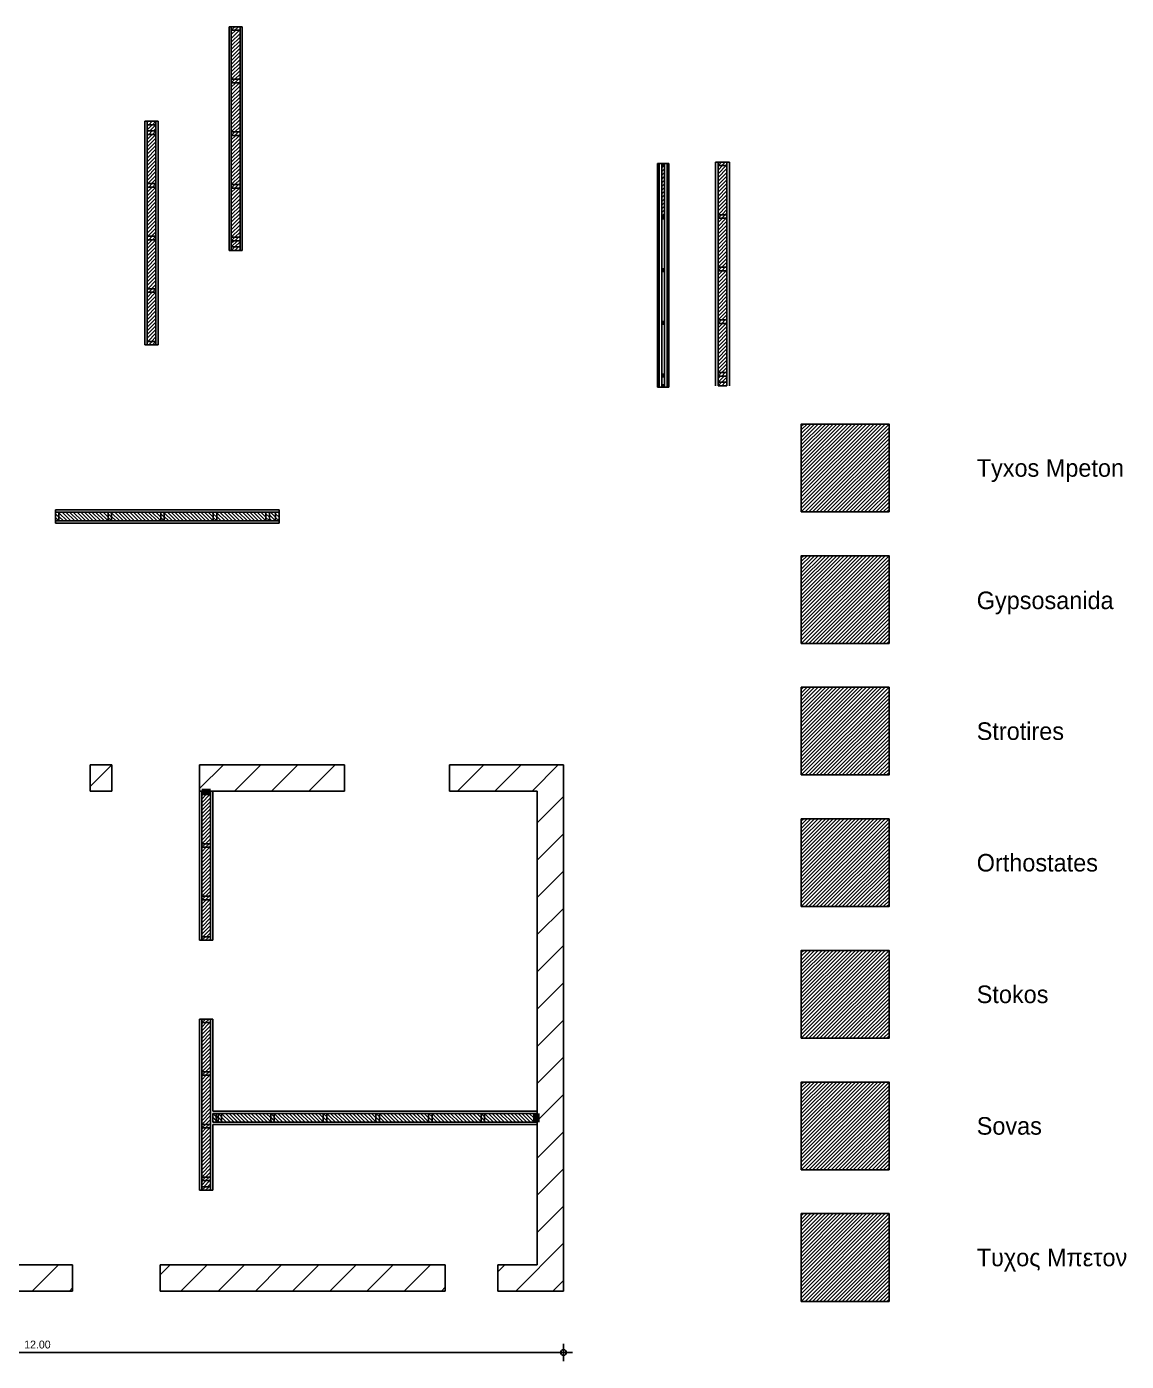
# Model space of a CAD drawing. Header units: metres. Extents: x -12 to 153, y -1 to 62.
# Drawn here: x 99.9 to 112.44, y 33.55 to 48.77 of the extents above; entities that cross this region are included whole.
import ezdxf
from ezdxf.enums import TextEntityAlignment as Align

# ---------------------------------------------------------------- set-up
doc = ezdxf.new("R2010")
doc.units = ezdxf.units.M
doc.header["$LTSCALE"] = 0.018
doc.layers.add('DIMBLK', color=3, linetype='Continuous')
doc.styles.get("Standard").update_dxf_attribs({"font": 'ugtxt.shx'})
doc.dimstyles.new('CADWDOT', dxfattribs={"dimscale": 0.05, "dimtxt": 1.8, "dimasz": 0.08, "dimexe": 2, "dimexo": 0, "dimgap": 0.09, "dimtad": 0, "dimrnd": 0.001, "dimzin": 0, "dimdsep": 46, "dimtxsty": 'Standard', "dimblk": 'ARTDIM', "dimblk1": 'ARTDIM', "dimblk2": 'ARTDIM', "dimsah": 1, "dimcen": 0.09, "dimdle": 0.05, "dimse1": 1, "dimse2": 1, "dimadec": 0, "dimazin": 0, "dimtfac": 1, "dimtdec": 4, "dimtmove": 0, "dimatfit": 3, "dimldrblk": 'ARTDIM', "dimfxl": 0, "dimtvp": 0.9999, "dimtolj": 1, "dimtzin": 0, "dimarcsym": 0})

# ---------------------------------------------------------------- blocks, each defined once
blk = doc.blocks.new('ARTDIM')
at = {"layer": 'DIMBLK'}
for p, q in [((-24.9975, 0), (24.9975, 0)), ((0, -24.9975), (0, 24.9975))]:
    blk.add_line(p, q, dxfattribs=at)
blk.add_circle((0, 0), 8.25, dxfattribs=at)
blk = doc.blocks.new('*D61')
at = {"color": 0, "lineweight": -2, "transparency": 16777216}
blk.add_line((94.028, 33.653), (106.02, 33.653), dxfattribs=at)
at = {"layer": 'Defpoints', "color": 0, "transparency": 16777216}
for p in [(94.024, 34.353), (106.024, 34.353), (106.024, 33.653)]:
    blk.add_point(p, dxfattribs=at)
at = {"color": 0, "lineweight": -2, "transparency": 16777216, "xscale": 0.004, "yscale": 0.004, "zscale": 0.004, "rotation": 180}
blk.add_blockref('ARTDIM', (94.024, 33.653), dxfattribs=at)
at = {"color": 0, "lineweight": -2, "transparency": 16777216, "xscale": 0.004, "yscale": 0.004, "zscale": 0.004}
blk.add_blockref('ARTDIM', (106.024, 33.653), dxfattribs=at)
at = {"color": 0, "transparency": 16777216, "insert": (100.024, 33.743), "char_height": 0.09, "attachment_point": 5}
blk.add_mtext('\\A1;12.00', dxfattribs=at)

msp = doc.modelspace()

# ---------------------------------------------------------------- linework, layer by layer
at = {"color": 1}
for p, q in [((102.21, 48.766), (102.21, 46.216)), ((102.21, 48.766), (102.235, 48.766)), ((102.335, 48.766), (102.36, 48.766)), ((102.36, 48.766), (102.36, 46.216)), ((101.25, 45.138), (101.25, 47.688)), ((101.25, 47.688), (101.275, 47.688)), ((101.4, 47.688), (101.375, 47.688)), ((101.4, 45.138), (101.4, 47.688)), ((107.115, 47.205), (107.115, 44.655)), ((107.115, 47.205), (107.145, 47.205)), ((107.205, 47.205), (107.175, 47.205)), ((107.205, 47.205), (107.205, 44.655)), ((107.756, 47.223), (107.756, 44.673)), ((107.756, 47.223), (107.786, 47.223)), ((107.916, 47.223), (107.886, 47.223)), ((107.916, 47.223), (107.916, 44.673)), ((102.21, 46.216), (102.235, 46.216)), ((102.36, 46.216), (102.335, 46.216)), ((101.275, 45.138), (101.25, 45.138)), ((101.4, 45.138), (101.375, 45.138)), ((107.115, 44.655), (107.145, 44.655)), ((107.205, 44.655), (107.175, 44.655)), ((100.23, 43.257), (102.78, 43.257)), ((100.23, 43.232), (100.23, 43.257)), ((102.78, 43.257), (102.78, 43.232)), ((100.23, 43.107), (100.23, 43.132)), ((100.23, 43.107), (102.78, 43.107)), ((102.78, 43.107), (102.78, 43.132)), ((108.735, 41.736), (109.735, 42.736)), ((108.735, 41.778), (109.692, 42.736)), ((108.735, 41.821), (109.65, 42.736)), ((108.735, 41.863), (109.607, 42.736)), ((108.735, 41.906), (109.565, 42.736)), ((108.735, 41.948), (109.522, 42.736)), ((108.735, 41.99), (109.48, 42.736)), ((108.735, 42.5), (108.971, 42.736)), ((108.735, 42.457), (109.013, 42.736)), ((108.735, 42.415), (109.056, 42.736)), ((108.735, 42.372), (109.098, 42.736)), ((108.735, 42.457), (109.013, 42.736)), ((108.735, 42.542), (108.928, 42.736)), ((108.735, 42.584), (108.886, 42.736)), ((108.735, 42.627), (108.844, 42.736)), ((108.735, 42.669), (108.801, 42.736)), ((108.735, 42.712), (108.759, 42.736)), ((108.735, 42.118), (109.353, 42.736)), ((108.735, 42.075), (109.395, 42.736)), ((108.735, 42.033), (109.438, 42.736)), ((108.735, 42.075), (109.395, 42.736)), ((108.735, 42.16), (109.31, 42.736)), ((108.735, 42.203), (109.268, 42.736)), ((108.735, 42.245), (109.225, 42.736)), ((108.735, 42.287), (109.183, 42.736)), ((108.735, 42.33), (109.141, 42.736)), ((108.777, 41.736), (109.735, 42.693)), ((108.777, 41.736), (109.735, 42.693)), ((108.819, 41.736), (109.735, 42.651)), ((108.862, 41.736), (109.735, 42.609)), ((108.904, 41.736), (109.735, 42.566)), ((108.947, 41.736), (109.735, 42.524)), ((108.989, 41.736), (109.735, 42.481)), ((109.031, 41.736), (109.735, 42.439)), ((109.074, 41.736), (109.735, 42.396)), ((109.116, 41.736), (109.735, 42.354)), ((109.159, 41.736), (109.735, 42.312)), ((109.159, 41.736), (109.735, 42.312)), ((109.201, 41.736), (109.735, 42.269)), ((109.244, 41.736), (109.735, 42.227)), ((109.286, 41.736), (109.735, 42.184)), ((109.328, 41.736), (109.735, 42.142)), ((109.371, 41.736), (109.735, 42.099)), ((109.413, 41.736), (109.735, 42.057)), ((109.456, 41.736), (109.735, 42.015)), ((109.498, 41.736), (109.735, 41.972)), ((109.541, 41.736), (109.735, 41.93)), ((109.541, 41.736), (109.735, 41.93)), ((109.583, 41.736), (109.735, 41.887)), ((109.625, 41.736), (109.735, 41.845)), ((109.668, 41.736), (109.735, 41.802)), ((109.71, 41.736), (109.735, 41.76)), ((101.874, 40.053), (101.874, 38.353)), ((101.874, 40.053), (101.899, 40.053)), ((101.999, 40.053), (102.024, 40.053)), ((102.024, 40.053), (102.024, 38.353)), ((101.874, 38.353), (101.899, 38.353)), ((101.999, 38.353), (102.024, 38.353)), ((101.874, 37.453), (101.874, 35.503)), ((101.874, 37.453), (101.899, 37.453)), ((101.999, 37.453), (102.024, 37.453)), ((102.024, 37.453), (102.024, 36.403)), ((103.284, 36.403), (102.024, 36.403)), ((105.724, 36.403), (103.284, 36.403)), ((105.724, 36.403), (105.724, 36.378)), ((103.284, 36.253), (102.024, 36.253)), ((102.024, 36.253), (102.024, 35.503)), ((105.724, 36.253), (103.284, 36.253)), ((105.724, 36.278), (105.724, 36.253)), ((101.874, 35.503), (101.899, 35.503)), ((101.999, 35.503), (102.024, 35.503))]:
    msp.add_line(p, q, dxfattribs=at)
at = {"color": 2}
for p, q in [((102.235, 48.766), (102.235, 46.216)), ((102.235, 48.633), (102.328, 48.726)), ((102.235, 48.675), (102.286, 48.726)), ((102.235, 48.717), (102.243, 48.726)), ((102.235, 48.59), (102.335, 48.69)), ((102.335, 48.766), (102.335, 46.216)), ((102.235, 48.548), (102.335, 48.648)), ((102.235, 48.505), (102.335, 48.605)), ((102.235, 48.463), (102.335, 48.563)), ((102.235, 48.42), (102.335, 48.52)), ((102.235, 48.378), (102.335, 48.478)), ((102.235, 48.336), (102.335, 48.436)), ((102.235, 48.293), (102.335, 48.393)), ((102.235, 48.251), (102.335, 48.351)), ((102.235, 48.208), (102.335, 48.308)), ((102.235, 48.166), (102.335, 48.266)), ((102.235, 48.033), (102.328, 48.126)), ((102.235, 48.075), (102.286, 48.126)), ((102.235, 48.117), (102.243, 48.126)), ((102.235, 47.99), (102.335, 48.09)), ((102.277, 48.166), (102.335, 48.223)), ((102.32, 48.166), (102.335, 48.181)), ((102.235, 47.948), (102.335, 48.048)), ((102.235, 47.905), (102.335, 48.005)), ((102.235, 47.863), (102.335, 47.963)), ((102.235, 47.82), (102.335, 47.92)), ((102.235, 47.778), (102.335, 47.878)), ((102.235, 47.736), (102.335, 47.836)), ((102.235, 47.693), (102.335, 47.793)), ((101.275, 45.138), (101.275, 47.688)), ((101.29, 47.648), (101.275, 47.633)), ((101.333, 47.648), (101.275, 47.59)), ((101.375, 47.648), (101.305, 47.578)), ((101.375, 45.138), (101.375, 47.688)), ((102.235, 47.651), (102.335, 47.751)), ((102.235, 47.608), (102.335, 47.708)), ((102.235, 47.566), (102.335, 47.666)), ((102.277, 47.566), (102.335, 47.623)), ((101.375, 47.538), (101.275, 47.438)), ((101.29, 47.538), (101.275, 47.523)), ((101.333, 47.538), (101.275, 47.48)), ((101.375, 47.495), (101.275, 47.395)), ((101.375, 47.605), (101.347, 47.578)), ((102.235, 47.433), (102.328, 47.526)), ((102.235, 47.475), (102.286, 47.526)), ((102.235, 47.517), (102.243, 47.526)), ((102.235, 47.39), (102.335, 47.49)), ((102.32, 47.566), (102.335, 47.581)), ((101.375, 47.453), (101.275, 47.353)), ((101.375, 47.411), (101.275, 47.311)), ((101.375, 47.368), (101.275, 47.268)), ((101.375, 47.326), (101.275, 47.226)), ((102.235, 47.348), (102.335, 47.448)), ((102.235, 47.305), (102.335, 47.405)), ((102.235, 47.263), (102.335, 47.363)), ((102.235, 47.22), (102.335, 47.32)), ((101.375, 47.283), (101.275, 47.183)), ((101.375, 47.241), (101.275, 47.141)), ((101.375, 47.198), (101.275, 47.098)), ((102.235, 47.178), (102.335, 47.278)), ((102.235, 47.136), (102.335, 47.236)), ((102.235, 47.093), (102.335, 47.193)), ((107.145, 47.205), (107.145, 44.655)), ((107.145, 47.157), (107.163, 47.175)), ((107.175, 47.205), (107.175, 44.655)), ((107.786, 47.223), (107.786, 44.673)), ((107.786, 47.09), (107.879, 47.183)), ((107.786, 47.132), (107.836, 47.183)), ((107.786, 47.175), (107.794, 47.183)), ((107.886, 47.223), (107.886, 44.673)), ((101.375, 47.156), (101.275, 47.056)), ((101.375, 47.114), (101.275, 47.014)), ((101.375, 47.071), (101.282, 46.978)), ((101.375, 47.029), (101.324, 46.978)), ((102.235, 47.051), (102.335, 47.151)), ((102.235, 47.008), (102.335, 47.108)), ((102.235, 46.966), (102.335, 47.066)), ((102.277, 46.966), (102.335, 47.023)), ((107.145, 47.115), (107.175, 47.145)), ((107.145, 47.072), (107.175, 47.102)), ((107.145, 47.03), (107.175, 47.06)), ((107.145, 46.987), (107.175, 47.017)), ((107.786, 47.048), (107.886, 47.148)), ((107.786, 47.005), (107.886, 47.105)), ((107.786, 46.963), (107.886, 47.063)), ((107.786, 46.92), (107.886, 47.02)), ((101.375, 46.938), (101.275, 46.838)), ((101.29, 46.938), (101.275, 46.923)), ((101.333, 46.938), (101.275, 46.88)), ((101.375, 46.895), (101.275, 46.795)), ((101.375, 46.986), (101.367, 46.978)), ((102.235, 46.833), (102.328, 46.926)), ((102.235, 46.875), (102.286, 46.926)), ((102.235, 46.917), (102.243, 46.926)), ((102.235, 46.79), (102.335, 46.89)), ((102.32, 46.966), (102.335, 46.981)), ((107.145, 46.945), (107.175, 46.975)), ((107.145, 46.902), (107.175, 46.932)), ((107.145, 46.86), (107.175, 46.89)), ((107.786, 46.878), (107.886, 46.978)), ((107.786, 46.835), (107.886, 46.935)), ((107.786, 46.793), (107.886, 46.893)), ((101.375, 46.853), (101.275, 46.753)), ((101.375, 46.811), (101.275, 46.711)), ((101.375, 46.768), (101.275, 46.668)), ((101.375, 46.726), (101.275, 46.626)), ((102.235, 46.748), (102.335, 46.848)), ((102.235, 46.705), (102.335, 46.805)), ((102.235, 46.663), (102.335, 46.763)), ((102.235, 46.62), (102.335, 46.72)), ((107.145, 46.818), (107.175, 46.848)), ((107.145, 46.775), (107.175, 46.805)), ((107.145, 46.733), (107.175, 46.763)), ((107.145, 46.69), (107.175, 46.72)), ((107.786, 46.751), (107.886, 46.851)), ((107.786, 46.708), (107.886, 46.808)), ((107.786, 46.666), (107.886, 46.766)), ((107.786, 46.623), (107.886, 46.723)), ((101.375, 46.683), (101.275, 46.583)), ((101.375, 46.641), (101.275, 46.541)), ((101.375, 46.598), (101.275, 46.498)), ((101.375, 46.556), (101.275, 46.456)), ((102.235, 46.578), (102.335, 46.678)), ((102.235, 46.536), (102.335, 46.636)), ((102.235, 46.493), (102.335, 46.593)), ((107.145, 46.648), (107.175, 46.678)), ((107.145, 46.605), (107.175, 46.635)), ((107.786, 46.49), (107.879, 46.583)), ((107.786, 46.532), (107.836, 46.583)), ((107.786, 46.575), (107.794, 46.583)), ((107.828, 46.623), (107.886, 46.681)), ((107.87, 46.623), (107.886, 46.639)), ((101.375, 46.514), (101.275, 46.414)), ((101.375, 46.471), (101.282, 46.378)), ((101.375, 46.429), (101.324, 46.378)), ((102.235, 46.451), (102.335, 46.551)), ((102.235, 46.408), (102.335, 46.508)), ((102.235, 46.366), (102.335, 46.466)), ((102.277, 46.366), (102.335, 46.423)), ((107.786, 46.448), (107.886, 46.548)), ((107.786, 46.405), (107.886, 46.505)), ((107.786, 46.363), (107.886, 46.463)), ((107.786, 46.32), (107.886, 46.42)), ((101.375, 46.338), (101.275, 46.238)), ((101.29, 46.338), (101.275, 46.323)), ((101.333, 46.338), (101.275, 46.28)), ((101.375, 46.295), (101.275, 46.195)), ((101.375, 46.253), (101.275, 46.153)), ((101.375, 46.386), (101.367, 46.378)), ((102.235, 46.256), (102.305, 46.326)), ((102.235, 46.298), (102.263, 46.326)), ((102.277, 46.256), (102.335, 46.313)), ((102.32, 46.366), (102.335, 46.381)), ((102.32, 46.256), (102.335, 46.271)), ((107.786, 46.278), (107.886, 46.378)), ((107.786, 46.235), (107.886, 46.335)), ((107.786, 46.193), (107.886, 46.293)), ((107.786, 46.151), (107.886, 46.251)), ((101.375, 46.211), (101.275, 46.111)), ((101.375, 46.168), (101.275, 46.068)), ((101.375, 46.126), (101.275, 46.026)), ((107.786, 46.108), (107.886, 46.208)), ((107.786, 46.066), (107.886, 46.166)), ((107.786, 46.023), (107.886, 46.123)), ((101.375, 46.083), (101.275, 45.983)), ((101.375, 46.041), (101.275, 45.941)), ((101.375, 45.998), (101.275, 45.898)), ((101.375, 45.956), (101.275, 45.856)), ((107.786, 45.89), (107.879, 45.983)), ((107.786, 45.932), (107.836, 45.983)), ((107.786, 45.975), (107.794, 45.983)), ((107.786, 45.848), (107.886, 45.948)), ((107.828, 46.023), (107.886, 46.081)), ((107.87, 46.023), (107.886, 46.039)), ((101.375, 45.914), (101.275, 45.814)), ((101.375, 45.871), (101.282, 45.778)), ((101.375, 45.829), (101.324, 45.778)), ((107.786, 45.805), (107.886, 45.905)), ((107.786, 45.763), (107.886, 45.863)), ((107.786, 45.72), (107.886, 45.82)), ((101.375, 45.738), (101.275, 45.638)), ((101.29, 45.738), (101.275, 45.723)), ((101.333, 45.738), (101.275, 45.68)), ((101.375, 45.695), (101.275, 45.595)), ((101.375, 45.653), (101.275, 45.553)), ((101.375, 45.786), (101.367, 45.778)), ((107.786, 45.678), (107.886, 45.778)), ((107.786, 45.635), (107.886, 45.735)), ((107.786, 45.593), (107.886, 45.693)), ((107.786, 45.551), (107.886, 45.651)), ((101.375, 45.611), (101.275, 45.511)), ((101.375, 45.568), (101.275, 45.468)), ((101.375, 45.526), (101.275, 45.426)), ((107.786, 45.508), (107.886, 45.608)), ((107.786, 45.466), (107.886, 45.566)), ((107.786, 45.423), (107.886, 45.523)), ((101.375, 45.483), (101.275, 45.383)), ((101.375, 45.441), (101.275, 45.341)), ((101.375, 45.398), (101.275, 45.298)), ((101.375, 45.356), (101.275, 45.256)), ((107.786, 45.29), (107.879, 45.383)), ((107.786, 45.332), (107.836, 45.383)), ((107.786, 45.375), (107.794, 45.383)), ((107.786, 45.248), (107.886, 45.348)), ((107.828, 45.423), (107.886, 45.481)), ((107.87, 45.423), (107.886, 45.439)), ((101.375, 45.314), (101.275, 45.214)), ((101.375, 45.271), (101.282, 45.178)), ((101.375, 45.229), (101.324, 45.178)), ((101.375, 45.186), (101.367, 45.178)), ((107.786, 45.205), (107.886, 45.305)), ((107.786, 45.163), (107.886, 45.263)), ((107.786, 45.12), (107.886, 45.22)), ((107.786, 45.078), (107.886, 45.178)), ((107.786, 45.035), (107.886, 45.135)), ((107.786, 44.993), (107.886, 45.093)), ((107.786, 44.951), (107.886, 45.051)), ((107.786, 44.908), (107.886, 45.008)), ((107.786, 44.866), (107.886, 44.966)), ((107.786, 44.823), (107.886, 44.923)), ((107.828, 44.823), (107.886, 44.881)), ((107.786, 44.713), (107.856, 44.783)), ((107.786, 44.756), (107.813, 44.783)), ((107.828, 44.713), (107.886, 44.771)), ((107.87, 44.823), (107.886, 44.839)), ((107.87, 44.713), (107.886, 44.729)), ((100.23, 43.232), (102.78, 43.232)), ((100.364, 43.132), (100.27, 43.225)), ((100.406, 43.132), (100.306, 43.232)), ((100.449, 43.132), (100.349, 43.232)), ((100.491, 43.132), (100.391, 43.232)), ((100.533, 43.132), (100.433, 43.232)), ((100.576, 43.132), (100.476, 43.232)), ((100.618, 43.132), (100.518, 43.232)), ((100.661, 43.132), (100.561, 43.232)), ((100.703, 43.132), (100.603, 43.232)), ((100.746, 43.132), (100.646, 43.232)), ((100.788, 43.132), (100.688, 43.232)), ((100.83, 43.132), (100.73, 43.232)), ((100.83, 43.174), (100.773, 43.232)), ((100.83, 43.216), (100.815, 43.232)), ((100.964, 43.132), (100.87, 43.225)), ((101.006, 43.132), (100.906, 43.232)), ((101.049, 43.132), (100.949, 43.232)), ((101.091, 43.132), (100.991, 43.232)), ((101.133, 43.132), (101.033, 43.232)), ((101.176, 43.132), (101.076, 43.232)), ((101.218, 43.132), (101.118, 43.232)), ((101.261, 43.132), (101.161, 43.232)), ((101.303, 43.132), (101.203, 43.232)), ((101.346, 43.132), (101.246, 43.232)), ((101.388, 43.132), (101.288, 43.232)), ((101.43, 43.132), (101.33, 43.232)), ((101.43, 43.174), (101.373, 43.232)), ((101.43, 43.216), (101.415, 43.232)), ((101.564, 43.132), (101.47, 43.225)), ((101.606, 43.132), (101.506, 43.232)), ((101.649, 43.132), (101.549, 43.232)), ((101.691, 43.132), (101.591, 43.232)), ((101.733, 43.132), (101.633, 43.232)), ((101.776, 43.132), (101.676, 43.232)), ((101.818, 43.132), (101.718, 43.232)), ((101.861, 43.132), (101.761, 43.232)), ((101.903, 43.132), (101.803, 43.232)), ((101.946, 43.132), (101.846, 43.232)), ((101.988, 43.132), (101.888, 43.232)), ((102.03, 43.132), (101.93, 43.232)), ((102.03, 43.174), (101.973, 43.232)), ((102.03, 43.216), (102.015, 43.232)), ((102.164, 43.132), (102.07, 43.225)), ((102.206, 43.132), (102.106, 43.232)), ((102.249, 43.132), (102.149, 43.232)), ((102.291, 43.132), (102.191, 43.232)), ((102.333, 43.132), (102.233, 43.232)), ((102.376, 43.132), (102.276, 43.232)), ((102.418, 43.132), (102.318, 43.232)), ((102.461, 43.132), (102.361, 43.232)), ((102.503, 43.132), (102.403, 43.232)), ((102.546, 43.132), (102.446, 43.232)), ((102.588, 43.132), (102.488, 43.232)), ((102.63, 43.132), (102.53, 43.232)), ((102.63, 43.174), (102.573, 43.232)), ((102.63, 43.216), (102.615, 43.232)), ((102.74, 43.174), (102.683, 43.232)), ((102.74, 43.216), (102.725, 43.232)), ((100.23, 43.132), (102.78, 43.132)), ((100.321, 43.132), (100.27, 43.183)), ((100.279, 43.132), (100.27, 43.14)), ((100.921, 43.132), (100.87, 43.183)), ((100.879, 43.132), (100.87, 43.14)), ((101.521, 43.132), (101.47, 43.183)), ((101.479, 43.132), (101.47, 43.14)), ((102.121, 43.132), (102.07, 43.183)), ((102.079, 43.132), (102.07, 43.14)), ((102.74, 43.132), (102.67, 43.202)), ((102.698, 43.132), (102.67, 43.159)), ((108.735, 40.236), (109.735, 41.236)), ((108.735, 40.278), (109.692, 41.236)), ((108.735, 40.321), (109.65, 41.236)), ((108.735, 40.363), (109.607, 41.236)), ((108.735, 40.406), (109.565, 41.236)), ((108.735, 40.448), (109.522, 41.236)), ((108.735, 40.49), (109.48, 41.236)), ((108.735, 41), (108.971, 41.236)), ((108.735, 40.957), (109.013, 41.236)), ((108.735, 40.915), (109.056, 41.236)), ((108.735, 40.872), (109.098, 41.236)), ((108.735, 40.957), (109.013, 41.236)), ((108.735, 41.042), (108.928, 41.236)), ((108.735, 41.084), (108.886, 41.236)), ((108.735, 41.127), (108.844, 41.236)), ((108.735, 41.169), (108.801, 41.236)), ((108.735, 41.212), (108.759, 41.236)), ((108.735, 40.618), (109.353, 41.236)), ((108.735, 40.575), (109.395, 41.236)), ((108.735, 40.533), (109.438, 41.236)), ((108.735, 40.575), (109.395, 41.236)), ((108.735, 40.66), (109.31, 41.236)), ((108.735, 40.703), (109.268, 41.236)), ((108.735, 40.745), (109.225, 41.236)), ((108.735, 40.787), (109.183, 41.236)), ((108.735, 40.83), (109.141, 41.236)), ((108.777, 40.236), (109.735, 41.193)), ((108.777, 40.236), (109.735, 41.193)), ((108.819, 40.236), (109.735, 41.151)), ((108.862, 40.236), (109.735, 41.109)), ((108.904, 40.236), (109.735, 41.066)), ((108.947, 40.236), (109.735, 41.024)), ((108.989, 40.236), (109.735, 40.981)), ((109.031, 40.236), (109.735, 40.939)), ((109.074, 40.236), (109.735, 40.896)), ((109.116, 40.236), (109.735, 40.854)), ((109.159, 40.236), (109.735, 40.812)), ((109.159, 40.236), (109.735, 40.812)), ((109.201, 40.236), (109.735, 40.769)), ((109.244, 40.236), (109.735, 40.727)), ((109.286, 40.236), (109.735, 40.684)), ((109.328, 40.236), (109.735, 40.642)), ((109.371, 40.236), (109.735, 40.599)), ((109.413, 40.236), (109.735, 40.557)), ((109.456, 40.236), (109.735, 40.515)), ((109.498, 40.236), (109.735, 40.472)), ((109.541, 40.236), (109.735, 40.43)), ((109.541, 40.236), (109.735, 40.43)), ((109.583, 40.236), (109.735, 40.387)), ((109.625, 40.236), (109.735, 40.345)), ((109.668, 40.236), (109.735, 40.302)), ((109.71, 40.236), (109.735, 40.26)), ((101.899, 40.053), (101.899, 38.353)), ((101.899, 39.919), (101.992, 40.013)), ((101.899, 39.962), (101.95, 40.013)), ((101.899, 40.004), (101.908, 40.013)), ((101.999, 40.053), (101.999, 38.353)), ((101.899, 39.877), (101.999, 39.977)), ((101.899, 39.834), (101.999, 39.934)), ((101.899, 39.792), (101.999, 39.892)), ((101.899, 39.75), (101.999, 39.85)), ((101.899, 39.707), (101.999, 39.807)), ((101.899, 39.665), (101.999, 39.765)), ((101.899, 39.622), (101.999, 39.722)), ((101.899, 39.58), (101.999, 39.68)), ((101.899, 39.537), (101.999, 39.637)), ((101.899, 39.495), (101.999, 39.595)), ((101.899, 39.453), (101.999, 39.553)), ((101.899, 39.319), (101.992, 39.413)), ((101.899, 39.362), (101.95, 39.413)), ((101.899, 39.404), (101.908, 39.413)), ((101.942, 39.453), (101.999, 39.51)), ((101.984, 39.453), (101.999, 39.468)), ((101.899, 39.277), (101.999, 39.377)), ((101.899, 39.234), (101.999, 39.334)), ((101.899, 39.192), (101.999, 39.292)), ((101.899, 39.15), (101.999, 39.25)), ((101.899, 39.107), (101.999, 39.207)), ((101.899, 39.065), (101.999, 39.165)), ((101.899, 39.022), (101.999, 39.122)), ((101.899, 38.98), (101.999, 39.08)), ((101.899, 38.937), (101.999, 39.037)), ((101.899, 38.895), (101.999, 38.995)), ((101.899, 38.853), (101.999, 38.953)), ((101.899, 38.719), (101.992, 38.813)), ((101.899, 38.762), (101.95, 38.813)), ((101.899, 38.804), (101.908, 38.813)), ((101.942, 38.853), (101.999, 38.91)), ((101.984, 38.853), (101.999, 38.868)), ((101.899, 38.677), (101.999, 38.777)), ((101.899, 38.634), (101.999, 38.734)), ((101.899, 38.592), (101.999, 38.692)), ((101.899, 38.55), (101.999, 38.65)), ((101.899, 38.507), (101.999, 38.607)), ((101.899, 38.465), (101.999, 38.565)), ((101.899, 38.422), (101.999, 38.522)), ((101.912, 38.393), (101.999, 38.48)), ((101.954, 38.393), (101.999, 38.437)), ((101.997, 38.393), (101.999, 38.395)), ((101.899, 37.453), (101.899, 35.503)), ((101.999, 37.453), (101.999, 35.503)), ((101.899, 37.319), (101.992, 37.413)), ((101.899, 37.362), (101.95, 37.413)), ((101.899, 37.404), (101.908, 37.413)), ((101.899, 37.277), (101.999, 37.377)), ((101.899, 37.234), (101.999, 37.334)), ((101.899, 37.192), (101.999, 37.292)), ((101.899, 37.15), (101.999, 37.25)), ((101.899, 37.107), (101.999, 37.207)), ((101.899, 37.065), (101.999, 37.165)), ((101.899, 37.022), (101.999, 37.122)), ((101.899, 36.98), (101.999, 37.08)), ((101.899, 36.937), (101.999, 37.037)), ((101.899, 36.895), (101.999, 36.995)), ((101.899, 36.853), (101.999, 36.953)), ((101.942, 36.853), (101.999, 36.91)), ((101.984, 36.853), (101.999, 36.868)), ((101.899, 36.719), (101.992, 36.813)), ((101.899, 36.762), (101.95, 36.813)), ((101.899, 36.804), (101.908, 36.813)), ((101.899, 36.677), (101.999, 36.777)), ((101.899, 36.634), (101.999, 36.734)), ((101.899, 36.592), (101.999, 36.692)), ((101.899, 36.55), (101.999, 36.65)), ((101.899, 36.507), (101.999, 36.607)), ((101.899, 36.465), (101.999, 36.565)), ((101.899, 36.422), (101.999, 36.522)), ((101.899, 36.38), (101.999, 36.48)), ((101.899, 36.337), (101.999, 36.437)), ((101.899, 36.295), (101.999, 36.395)), ((103.284, 36.378), (102.024, 36.378)), ((102.076, 36.378), (102.084, 36.369)), ((102.124, 36.378), (102.224, 36.278)), ((102.167, 36.378), (102.267, 36.278)), ((102.209, 36.378), (102.309, 36.278)), ((102.251, 36.378), (102.351, 36.278)), ((102.294, 36.378), (102.394, 36.278)), ((102.336, 36.378), (102.436, 36.278)), ((102.379, 36.378), (102.479, 36.278)), ((102.421, 36.378), (102.521, 36.278)), ((102.463, 36.378), (102.563, 36.278)), ((102.506, 36.378), (102.606, 36.278)), ((102.548, 36.378), (102.648, 36.278)), ((102.591, 36.378), (102.684, 36.284)), ((102.633, 36.378), (102.684, 36.327)), ((102.676, 36.378), (102.684, 36.369)), ((102.724, 36.378), (102.824, 36.278)), ((102.767, 36.378), (102.867, 36.278)), ((102.809, 36.378), (102.909, 36.278)), ((102.851, 36.378), (102.951, 36.278)), ((102.894, 36.378), (102.994, 36.278)), ((102.936, 36.378), (103.036, 36.278)), ((102.979, 36.378), (103.079, 36.278)), ((103.021, 36.378), (103.121, 36.278)), ((103.063, 36.378), (103.163, 36.278)), ((103.106, 36.378), (103.206, 36.278)), ((103.148, 36.378), (103.248, 36.278)), ((103.191, 36.378), (103.284, 36.284)), ((103.233, 36.378), (103.284, 36.327)), ((103.276, 36.378), (103.284, 36.369)), ((105.724, 36.378), (103.284, 36.378)), ((103.324, 36.378), (103.424, 36.278)), ((103.367, 36.378), (103.467, 36.278)), ((103.409, 36.378), (103.509, 36.278)), ((103.451, 36.378), (103.551, 36.278)), ((103.494, 36.378), (103.594, 36.278)), ((103.536, 36.378), (103.636, 36.278)), ((103.579, 36.378), (103.679, 36.278)), ((103.621, 36.378), (103.721, 36.278)), ((103.663, 36.378), (103.763, 36.278)), ((103.706, 36.378), (103.806, 36.278)), ((103.748, 36.378), (103.848, 36.278)), ((103.791, 36.378), (103.884, 36.284)), ((103.833, 36.378), (103.884, 36.327)), ((103.876, 36.378), (103.884, 36.369)), ((103.924, 36.378), (104.024, 36.278)), ((103.967, 36.378), (104.067, 36.278)), ((104.009, 36.378), (104.109, 36.278)), ((104.051, 36.378), (104.151, 36.278)), ((104.094, 36.378), (104.194, 36.278)), ((104.136, 36.378), (104.236, 36.278)), ((104.179, 36.378), (104.279, 36.278)), ((104.221, 36.378), (104.321, 36.278)), ((104.263, 36.378), (104.363, 36.278)), ((104.306, 36.378), (104.406, 36.278)), ((104.348, 36.378), (104.448, 36.278)), ((104.391, 36.378), (104.484, 36.284)), ((104.433, 36.378), (104.484, 36.327)), ((104.476, 36.378), (104.484, 36.369)), ((104.524, 36.378), (104.624, 36.278)), ((104.567, 36.378), (104.667, 36.278)), ((104.609, 36.378), (104.709, 36.278)), ((104.651, 36.378), (104.751, 36.278)), ((104.694, 36.378), (104.794, 36.278)), ((104.736, 36.378), (104.836, 36.278)), ((104.779, 36.378), (104.879, 36.278)), ((104.821, 36.378), (104.921, 36.278)), ((104.863, 36.378), (104.963, 36.278)), ((104.906, 36.378), (105.006, 36.278)), ((104.948, 36.378), (105.048, 36.278)), ((104.991, 36.378), (105.084, 36.284)), ((105.033, 36.378), (105.084, 36.327)), ((105.076, 36.378), (105.084, 36.369)), ((105.124, 36.378), (105.224, 36.278)), ((105.167, 36.378), (105.267, 36.278)), ((105.209, 36.378), (105.309, 36.278)), ((105.251, 36.378), (105.351, 36.278)), ((105.294, 36.378), (105.394, 36.278)), ((105.336, 36.378), (105.436, 36.278)), ((105.379, 36.378), (105.479, 36.278)), ((105.421, 36.378), (105.521, 36.278)), ((105.463, 36.378), (105.563, 36.278)), ((105.506, 36.378), (105.606, 36.278)), ((105.548, 36.378), (105.648, 36.278)), ((105.591, 36.378), (105.684, 36.284)), ((105.633, 36.378), (105.684, 36.327)), ((105.676, 36.378), (105.684, 36.369)), ((101.899, 36.253), (101.999, 36.353)), ((101.899, 36.119), (101.992, 36.213)), ((101.899, 36.162), (101.95, 36.213)), ((101.899, 36.204), (101.908, 36.213)), ((101.942, 36.253), (101.999, 36.31)), ((101.984, 36.253), (101.999, 36.268)), ((103.284, 36.278), (102.024, 36.278)), ((102.064, 36.347), (102.084, 36.327)), ((102.064, 36.304), (102.084, 36.284)), ((102.124, 36.335), (102.182, 36.278)), ((102.124, 36.293), (102.139, 36.278)), ((102.724, 36.335), (102.782, 36.278)), ((102.724, 36.293), (102.739, 36.278)), ((105.724, 36.278), (103.284, 36.278)), ((103.324, 36.335), (103.382, 36.278)), ((103.324, 36.293), (103.339, 36.278)), ((103.924, 36.335), (103.982, 36.278)), ((103.924, 36.293), (103.939, 36.278)), ((104.524, 36.335), (104.582, 36.278)), ((104.524, 36.293), (104.539, 36.278)), ((105.124, 36.335), (105.182, 36.278)), ((105.124, 36.293), (105.139, 36.278)), ((101.899, 36.077), (101.999, 36.177)), ((101.899, 36.034), (101.999, 36.134)), ((101.899, 35.992), (101.999, 36.092)), ((101.899, 35.95), (101.999, 36.05)), ((101.899, 35.907), (101.999, 36.007)), ((101.899, 35.865), (101.999, 35.965)), ((101.899, 35.822), (101.999, 35.922)), ((101.899, 35.78), (101.999, 35.88)), ((101.899, 35.737), (101.999, 35.837)), ((101.899, 35.695), (101.999, 35.795)), ((101.899, 35.653), (101.999, 35.753)), ((101.899, 35.562), (101.95, 35.613)), ((101.899, 35.604), (101.908, 35.613)), ((101.922, 35.543), (101.992, 35.613)), ((101.942, 35.653), (101.999, 35.71)), ((101.984, 35.653), (101.999, 35.668)), ((101.965, 35.543), (101.999, 35.577))]:
    msp.add_line(p, q, dxfattribs=at)
at = {"color": 3}
for p, q in [((102.235, 48.726), (102.275, 48.766)), ((102.235, 48.766), (102.335, 48.766)), ((102.235, 48.726), (102.335, 48.726)), ((102.277, 48.726), (102.317, 48.766)), ((102.235, 48.166), (102.335, 48.166)), ((102.235, 48.126), (102.275, 48.166)), ((102.235, 48.126), (102.335, 48.126)), ((102.277, 48.126), (102.317, 48.166)), ((102.32, 48.126), (102.335, 48.141)), ((101.375, 47.688), (101.275, 47.688)), ((101.29, 47.688), (101.275, 47.673)), ((101.375, 47.648), (101.275, 47.648)), ((101.333, 47.688), (101.293, 47.648)), ((101.375, 47.688), (101.335, 47.648)), ((101.29, 47.578), (101.275, 47.563)), ((101.375, 47.578), (101.275, 47.578)), ((101.375, 47.538), (101.275, 47.538)), ((101.333, 47.578), (101.293, 47.538)), ((101.375, 47.578), (101.335, 47.538)), ((102.235, 47.566), (102.335, 47.566)), ((102.235, 47.526), (102.275, 47.566)), ((102.235, 47.526), (102.335, 47.526)), ((102.277, 47.526), (102.317, 47.566)), ((102.32, 47.526), (102.335, 47.541)), ((107.145, 47.205), (107.175, 47.205)), ((107.145, 47.175), (107.175, 47.205)), ((107.145, 47.175), (107.175, 47.175)), ((107.786, 47.183), (107.826, 47.223)), ((107.786, 47.223), (107.886, 47.223)), ((107.786, 47.183), (107.886, 47.183)), ((107.828, 47.183), (107.868, 47.223)), ((107.87, 47.183), (107.886, 47.199)), ((101.29, 46.978), (101.275, 46.963)), ((101.375, 46.978), (101.275, 46.978)), ((101.375, 46.938), (101.275, 46.938)), ((101.333, 46.978), (101.293, 46.938)), ((101.375, 46.978), (101.335, 46.938)), ((102.235, 46.966), (102.335, 46.966)), ((102.235, 46.926), (102.275, 46.966)), ((102.235, 46.926), (102.335, 46.926)), ((102.277, 46.926), (102.317, 46.966)), ((102.32, 46.926), (102.335, 46.941)), ((107.145, 46.605), (107.175, 46.605)), ((107.145, 46.575), (107.175, 46.605)), ((107.145, 46.575), (107.175, 46.575)), ((107.786, 46.623), (107.886, 46.623)), ((107.786, 46.583), (107.826, 46.623)), ((107.786, 46.583), (107.886, 46.583)), ((107.828, 46.583), (107.868, 46.623)), ((107.87, 46.583), (107.886, 46.599)), ((101.29, 46.378), (101.275, 46.363)), ((101.375, 46.378), (101.275, 46.378)), ((101.375, 46.338), (101.275, 46.338)), ((101.333, 46.378), (101.293, 46.338)), ((101.375, 46.378), (101.335, 46.338)), ((102.235, 46.366), (102.335, 46.366)), ((102.235, 46.326), (102.275, 46.366)), ((102.235, 46.326), (102.335, 46.326)), ((102.235, 46.256), (102.335, 46.256)), ((102.235, 46.216), (102.275, 46.256)), ((102.277, 46.326), (102.317, 46.366)), ((102.277, 46.216), (102.317, 46.256)), ((102.32, 46.326), (102.335, 46.341)), ((102.235, 46.216), (102.335, 46.216)), ((102.32, 46.216), (102.335, 46.231)), ((107.145, 46.005), (107.175, 46.005)), ((107.145, 45.975), (107.175, 46.005)), ((107.145, 45.975), (107.175, 45.975)), ((107.786, 46.023), (107.886, 46.023)), ((107.786, 45.983), (107.826, 46.023)), ((107.786, 45.983), (107.886, 45.983)), ((107.828, 45.983), (107.868, 46.023)), ((107.87, 45.983), (107.886, 45.999)), ((101.29, 45.778), (101.275, 45.763)), ((101.375, 45.778), (101.275, 45.778)), ((101.375, 45.738), (101.275, 45.738)), ((101.333, 45.778), (101.293, 45.738)), ((101.375, 45.778), (101.335, 45.738)), ((107.145, 45.405), (107.175, 45.405)), ((107.145, 45.375), (107.175, 45.405)), ((107.145, 45.375), (107.175, 45.375)), ((107.786, 45.423), (107.886, 45.423)), ((107.786, 45.383), (107.826, 45.423)), ((107.786, 45.383), (107.886, 45.383)), ((107.828, 45.383), (107.868, 45.423)), ((107.87, 45.383), (107.886, 45.399)), ((101.375, 45.178), (101.275, 45.178)), ((101.375, 45.138), (101.275, 45.138)), ((101.333, 45.178), (101.293, 45.138)), ((101.375, 45.178), (101.335, 45.138)), ((107.145, 44.805), (107.175, 44.805)), ((107.145, 44.775), (107.175, 44.805)), ((107.145, 44.775), (107.175, 44.775)), ((107.786, 44.823), (107.886, 44.823)), ((107.786, 44.783), (107.826, 44.823)), ((107.786, 44.783), (107.886, 44.783)), ((107.828, 44.783), (107.868, 44.823)), ((107.87, 44.783), (107.886, 44.799)), ((107.145, 44.685), (107.175, 44.685)), ((107.145, 44.655), (107.175, 44.685)), ((107.145, 44.655), (107.175, 44.655)), ((107.786, 44.713), (107.886, 44.713)), ((107.786, 44.673), (107.826, 44.713)), ((107.786, 44.673), (107.886, 44.673)), ((107.828, 44.673), (107.868, 44.713)), ((107.87, 44.673), (107.886, 44.689)), ((100.23, 43.132), (100.23, 43.232)), ((100.27, 43.174), (100.23, 43.214)), ((100.27, 43.132), (100.27, 43.232)), ((100.83, 43.132), (100.83, 43.232)), ((100.87, 43.174), (100.83, 43.214)), ((100.87, 43.216), (100.855, 43.232)), ((100.87, 43.132), (100.87, 43.232)), ((101.43, 43.132), (101.43, 43.232)), ((101.47, 43.174), (101.43, 43.214)), ((101.47, 43.216), (101.455, 43.232)), ((101.47, 43.132), (101.47, 43.232)), ((102.03, 43.132), (102.03, 43.232)), ((102.07, 43.174), (102.03, 43.214)), ((102.07, 43.216), (102.055, 43.232)), ((102.07, 43.132), (102.07, 43.232)), ((102.63, 43.132), (102.63, 43.232)), ((102.67, 43.174), (102.63, 43.214)), ((102.67, 43.216), (102.655, 43.232)), ((102.67, 43.132), (102.67, 43.232)), ((102.74, 43.132), (102.74, 43.232)), ((102.78, 43.174), (102.74, 43.214)), ((102.78, 43.216), (102.765, 43.232)), ((102.78, 43.132), (102.78, 43.232)), ((100.27, 43.132), (100.23, 43.172)), ((100.87, 43.132), (100.83, 43.172)), ((101.47, 43.132), (101.43, 43.172)), ((102.07, 43.132), (102.03, 43.172)), ((102.67, 43.132), (102.63, 43.172)), ((102.78, 43.132), (102.74, 43.172)), ((101.899, 40.013), (101.939, 40.053)), ((101.899, 40.053), (101.999, 40.053)), ((101.899, 40.013), (101.999, 40.013)), ((101.942, 40.013), (101.982, 40.053)), ((101.984, 40.013), (101.999, 40.028)), ((108.735, 38.736), (109.735, 39.736)), ((108.735, 38.778), (109.692, 39.736)), ((108.735, 38.821), (109.65, 39.736)), ((108.735, 38.863), (109.607, 39.736)), ((108.735, 38.906), (109.565, 39.736)), ((108.735, 38.948), (109.522, 39.736)), ((108.735, 38.99), (109.48, 39.736)), ((108.735, 39.5), (108.971, 39.736)), ((108.735, 39.457), (109.013, 39.736)), ((108.735, 39.415), (109.056, 39.736)), ((108.735, 39.372), (109.098, 39.736)), ((108.735, 39.457), (109.013, 39.736)), ((108.735, 39.542), (108.928, 39.736)), ((108.735, 39.584), (108.886, 39.736)), ((108.735, 39.627), (108.844, 39.736)), ((108.735, 39.669), (108.801, 39.736)), ((108.735, 39.712), (108.759, 39.736)), ((108.735, 39.118), (109.353, 39.736)), ((108.735, 39.075), (109.395, 39.736)), ((108.735, 39.033), (109.438, 39.736)), ((108.735, 39.075), (109.395, 39.736)), ((108.735, 39.16), (109.31, 39.736)), ((108.735, 39.203), (109.268, 39.736)), ((108.735, 39.245), (109.225, 39.736)), ((108.735, 39.287), (109.183, 39.736)), ((108.735, 39.33), (109.141, 39.736)), ((108.777, 38.736), (109.735, 39.693)), ((108.777, 38.736), (109.735, 39.693)), ((108.819, 38.736), (109.735, 39.651)), ((108.862, 38.736), (109.735, 39.609)), ((108.904, 38.736), (109.735, 39.566)), ((101.899, 39.453), (101.999, 39.453)), ((101.899, 39.413), (101.939, 39.453)), ((101.899, 39.413), (101.999, 39.413)), ((101.942, 39.413), (101.982, 39.453)), ((101.984, 39.413), (101.999, 39.428)), ((108.947, 38.736), (109.735, 39.524)), ((108.989, 38.736), (109.735, 39.481)), ((109.031, 38.736), (109.735, 39.439)), ((109.074, 38.736), (109.735, 39.396)), ((109.116, 38.736), (109.735, 39.354)), ((109.159, 38.736), (109.735, 39.312)), ((109.159, 38.736), (109.735, 39.312)), ((109.201, 38.736), (109.735, 39.269)), ((109.244, 38.736), (109.735, 39.227)), ((109.286, 38.736), (109.735, 39.184)), ((109.328, 38.736), (109.735, 39.142)), ((109.371, 38.736), (109.735, 39.099)), ((109.413, 38.736), (109.735, 39.057)), ((109.456, 38.736), (109.735, 39.015)), ((109.498, 38.736), (109.735, 38.972)), ((101.899, 38.853), (101.999, 38.853)), ((101.899, 38.813), (101.939, 38.853)), ((101.899, 38.813), (101.999, 38.813)), ((101.942, 38.813), (101.982, 38.853)), ((101.984, 38.813), (101.999, 38.828)), ((109.541, 38.736), (109.735, 38.93)), ((109.541, 38.736), (109.735, 38.93)), ((109.583, 38.736), (109.735, 38.887)), ((109.625, 38.736), (109.735, 38.845)), ((109.668, 38.736), (109.735, 38.802)), ((109.71, 38.736), (109.735, 38.76)), ((101.899, 38.393), (101.999, 38.393)), ((101.899, 38.353), (101.939, 38.393)), ((101.899, 38.353), (101.999, 38.353)), ((101.942, 38.353), (101.982, 38.393)), ((101.984, 38.353), (101.999, 38.368)), ((101.899, 37.413), (101.939, 37.453)), ((101.899, 37.453), (101.999, 37.453)), ((101.942, 37.413), (101.982, 37.453)), ((101.899, 37.413), (101.999, 37.413)), ((101.899, 36.853), (101.999, 36.853)), ((101.899, 36.813), (101.939, 36.853)), ((101.942, 36.813), (101.982, 36.853)), ((101.984, 36.813), (101.999, 36.828)), ((101.899, 36.813), (101.999, 36.813)), ((102.024, 36.378), (102.064, 36.338)), ((102.024, 36.378), (102.024, 36.278)), ((102.064, 36.378), (102.064, 36.278)), ((102.084, 36.378), (102.124, 36.338)), ((102.084, 36.378), (102.084, 36.278)), ((102.124, 36.378), (102.124, 36.278)), ((102.684, 36.378), (102.724, 36.338)), ((102.684, 36.378), (102.684, 36.278)), ((102.724, 36.378), (102.724, 36.278)), ((103.284, 36.378), (103.324, 36.338)), ((103.284, 36.378), (103.284, 36.278)), ((103.324, 36.378), (103.324, 36.278)), ((103.884, 36.378), (103.924, 36.338)), ((103.884, 36.378), (103.884, 36.278)), ((103.924, 36.378), (103.924, 36.278)), ((104.484, 36.378), (104.524, 36.338)), ((104.484, 36.378), (104.484, 36.278)), ((104.524, 36.378), (104.524, 36.278)), ((105.084, 36.378), (105.124, 36.338)), ((105.084, 36.378), (105.084, 36.278)), ((105.124, 36.378), (105.124, 36.278)), ((105.684, 36.378), (105.724, 36.338)), ((105.684, 36.378), (105.684, 36.278)), ((105.724, 36.378), (105.724, 36.278)), ((101.899, 36.253), (101.999, 36.253)), ((101.899, 36.213), (101.939, 36.253)), ((101.899, 36.213), (101.999, 36.213)), ((101.942, 36.213), (101.982, 36.253)), ((101.984, 36.213), (101.999, 36.228)), ((102.024, 36.335), (102.064, 36.295)), ((102.024, 36.293), (102.039, 36.278)), ((102.084, 36.335), (102.124, 36.295)), ((102.084, 36.293), (102.099, 36.278)), ((102.684, 36.335), (102.724, 36.295)), ((102.684, 36.293), (102.699, 36.278)), ((103.284, 36.335), (103.324, 36.295)), ((103.284, 36.293), (103.299, 36.278)), ((103.884, 36.335), (103.924, 36.295)), ((103.884, 36.293), (103.899, 36.278)), ((104.484, 36.335), (104.524, 36.295)), ((104.484, 36.293), (104.499, 36.278)), ((105.084, 36.335), (105.124, 36.295)), ((105.084, 36.293), (105.099, 36.278)), ((105.684, 36.335), (105.724, 36.295)), ((101.899, 35.653), (101.999, 35.653)), ((101.899, 35.613), (101.939, 35.653)), ((101.899, 35.613), (101.999, 35.613)), ((101.942, 35.613), (101.982, 35.653)), ((101.984, 35.613), (101.999, 35.628)), ((101.899, 35.543), (101.999, 35.543)), ((101.899, 35.503), (101.939, 35.543)), ((101.899, 35.503), (101.999, 35.503)), ((101.942, 35.503), (101.982, 35.543)), ((101.984, 35.503), (101.999, 35.518))]:
    msp.add_line(p, q, dxfattribs=at)
at = {"color": 5}
for p, q in [((107.095, 47.205), (107.095, 44.655)), ((107.095, 47.205), (107.115, 47.205)), ((107.225, 47.205), (107.205, 47.205)), ((107.225, 47.205), (107.225, 44.655)), ((107.115, 44.655), (107.095, 44.655)), ((107.225, 44.655), (107.205, 44.655)), ((108.735, 37.236), (109.735, 38.236)), ((108.735, 37.278), (109.692, 38.236)), ((108.735, 37.321), (109.65, 38.236)), ((108.735, 37.363), (109.607, 38.236)), ((108.735, 37.406), (109.565, 38.236)), ((108.735, 37.448), (109.522, 38.236)), ((108.735, 37.49), (109.48, 38.236)), ((108.735, 38), (108.971, 38.236)), ((108.735, 37.957), (109.013, 38.236)), ((108.735, 37.915), (109.056, 38.236)), ((108.735, 37.872), (109.098, 38.236)), ((108.735, 37.957), (109.013, 38.236)), ((108.735, 38.042), (108.928, 38.236)), ((108.735, 38.084), (108.886, 38.236)), ((108.735, 38.127), (108.844, 38.236)), ((108.735, 38.169), (108.801, 38.236)), ((108.735, 38.212), (108.759, 38.236)), ((108.735, 37.618), (109.353, 38.236)), ((108.735, 37.575), (109.395, 38.236)), ((108.735, 37.533), (109.438, 38.236)), ((108.735, 37.575), (109.395, 38.236)), ((108.735, 37.66), (109.31, 38.236)), ((108.735, 37.703), (109.268, 38.236)), ((108.735, 37.745), (109.225, 38.236)), ((108.735, 37.787), (109.183, 38.236)), ((108.735, 37.83), (109.141, 38.236)), ((108.777, 37.236), (109.735, 38.193)), ((108.777, 37.236), (109.735, 38.193)), ((108.819, 37.236), (109.735, 38.151)), ((108.862, 37.236), (109.735, 38.109)), ((108.904, 37.236), (109.735, 38.066)), ((108.947, 37.236), (109.735, 38.024)), ((108.989, 37.236), (109.735, 37.981)), ((109.031, 37.236), (109.735, 37.939)), ((109.074, 37.236), (109.735, 37.896)), ((109.116, 37.236), (109.735, 37.854)), ((109.159, 37.236), (109.735, 37.812)), ((109.159, 37.236), (109.735, 37.812)), ((109.201, 37.236), (109.735, 37.769)), ((109.244, 37.236), (109.735, 37.727)), ((109.286, 37.236), (109.735, 37.684)), ((109.328, 37.236), (109.735, 37.642)), ((109.371, 37.236), (109.735, 37.599)), ((109.413, 37.236), (109.735, 37.557)), ((109.456, 37.236), (109.735, 37.515)), ((109.498, 37.236), (109.735, 37.472)), ((109.541, 37.236), (109.735, 37.43)), ((109.541, 37.236), (109.735, 37.43)), ((109.583, 37.236), (109.735, 37.387)), ((109.625, 37.236), (109.735, 37.345)), ((109.668, 37.236), (109.735, 37.302)), ((109.71, 37.236), (109.735, 37.26)), ((108.735, 34.236), (109.735, 35.236)), ((108.735, 34.278), (109.692, 35.236)), ((108.735, 34.321), (109.65, 35.236)), ((108.735, 34.363), (109.607, 35.236)), ((108.735, 34.406), (109.565, 35.236)), ((108.735, 34.448), (109.522, 35.236)), ((108.735, 34.49), (109.48, 35.236)), ((108.735, 35), (108.971, 35.236)), ((108.735, 34.957), (109.013, 35.236)), ((108.735, 34.915), (109.056, 35.236)), ((108.735, 34.872), (109.098, 35.236)), ((108.735, 34.957), (109.013, 35.236)), ((108.735, 35.042), (108.928, 35.236)), ((108.735, 35.084), (108.886, 35.236)), ((108.735, 35.127), (108.844, 35.236)), ((108.735, 35.169), (108.801, 35.236)), ((108.735, 35.212), (108.759, 35.236)), ((108.735, 34.618), (109.353, 35.236)), ((108.735, 34.575), (109.395, 35.236)), ((108.735, 34.533), (109.438, 35.236)), ((108.735, 34.575), (109.395, 35.236)), ((108.735, 34.66), (109.31, 35.236)), ((108.735, 34.703), (109.268, 35.236)), ((108.735, 34.745), (109.225, 35.236)), ((108.735, 34.787), (109.183, 35.236)), ((108.735, 34.83), (109.141, 35.236)), ((108.777, 34.236), (109.735, 35.193)), ((108.777, 34.236), (109.735, 35.193)), ((108.819, 34.236), (109.735, 35.151)), ((108.862, 34.236), (109.735, 35.109)), ((108.904, 34.236), (109.735, 35.066)), ((108.947, 34.236), (109.735, 35.024)), ((108.989, 34.236), (109.735, 34.981)), ((109.031, 34.236), (109.735, 34.939)), ((109.074, 34.236), (109.735, 34.896)), ((109.116, 34.236), (109.735, 34.854)), ((109.159, 34.236), (109.735, 34.812)), ((109.159, 34.236), (109.735, 34.812)), ((109.201, 34.236), (109.735, 34.769)), ((109.244, 34.236), (109.735, 34.727)), ((109.286, 34.236), (109.735, 34.684)), ((109.328, 34.236), (109.735, 34.642)), ((109.371, 34.236), (109.735, 34.599)), ((109.413, 34.236), (109.735, 34.557)), ((109.456, 34.236), (109.735, 34.515)), ((109.498, 34.236), (109.735, 34.472)), ((109.541, 34.236), (109.735, 34.43)), ((109.541, 34.236), (109.735, 34.43)), ((109.583, 34.236), (109.735, 34.387)), ((109.625, 34.236), (109.735, 34.345)), ((109.668, 34.236), (109.735, 34.302)), ((109.71, 34.236), (109.735, 34.26))]:
    msp.add_line(p, q, dxfattribs=at)
for p, q in [((108.735, 43.236), (109.735, 44.236)), ((108.735, 43.278), (109.692, 44.236)), ((108.735, 43.321), (109.65, 44.236)), ((108.735, 43.363), (109.607, 44.236)), ((108.735, 43.406), (109.565, 44.236)), ((108.735, 43.448), (109.522, 44.236)), ((108.735, 43.49), (109.48, 44.236)), ((108.735, 44), (108.971, 44.236)), ((108.735, 43.957), (109.013, 44.236)), ((108.735, 43.915), (109.056, 44.236)), ((108.735, 43.872), (109.098, 44.236)), ((108.735, 43.957), (109.013, 44.236)), ((108.735, 44.042), (108.928, 44.236)), ((108.735, 44.084), (108.886, 44.236)), ((108.735, 44.127), (108.844, 44.236)), ((108.735, 44.169), (108.801, 44.236)), ((108.735, 44.212), (108.759, 44.236)), ((108.735, 43.618), (109.353, 44.236)), ((108.735, 43.575), (109.395, 44.236)), ((108.735, 43.533), (109.438, 44.236)), ((108.735, 43.575), (109.395, 44.236)), ((108.735, 43.66), (109.31, 44.236)), ((108.735, 43.703), (109.268, 44.236)), ((108.735, 43.745), (109.225, 44.236)), ((108.735, 43.787), (109.183, 44.236)), ((108.735, 43.83), (109.141, 44.236)), ((108.777, 43.236), (109.735, 44.193)), ((108.777, 43.236), (109.735, 44.193)), ((108.819, 43.236), (109.735, 44.151)), ((108.862, 43.236), (109.735, 44.109)), ((108.904, 43.236), (109.735, 44.066)), ((108.947, 43.236), (109.735, 44.024)), ((108.989, 43.236), (109.735, 43.981)), ((109.031, 43.236), (109.735, 43.939)), ((109.074, 43.236), (109.735, 43.896)), ((109.116, 43.236), (109.735, 43.854)), ((109.159, 43.236), (109.735, 43.812)), ((109.159, 43.236), (109.735, 43.812)), ((109.201, 43.236), (109.735, 43.769)), ((109.244, 43.236), (109.735, 43.727)), ((109.286, 43.236), (109.735, 43.684)), ((109.328, 43.236), (109.735, 43.642)), ((109.371, 43.236), (109.735, 43.599)), ((109.413, 43.236), (109.735, 43.557)), ((109.456, 43.236), (109.735, 43.515)), ((109.498, 43.236), (109.735, 43.472)), ((109.541, 43.236), (109.735, 43.43)), ((109.541, 43.236), (109.735, 43.43)), ((109.583, 43.236), (109.735, 43.387)), ((109.625, 43.236), (109.735, 43.345)), ((109.668, 43.236), (109.735, 43.302)), ((109.71, 43.236), (109.735, 43.26)), ((100.874, 40.353), (100.624, 40.353)), ((100.624, 40.353), (100.624, 40.053)), ((100.624, 40.104), (100.873, 40.353)), ((100.874, 40.353), (100.874, 40.053)), ((103.524, 40.353), (101.874, 40.353)), ((101.874, 40.353), (101.874, 40.053)), ((101.874, 40.081), (102.145, 40.353)), ((102.27, 40.053), (102.57, 40.353)), ((102.694, 40.053), (102.994, 40.353)), ((103.118, 40.053), (103.418, 40.353)), ((103.524, 40.353), (103.524, 40.053)), ((106.024, 40.353), (104.724, 40.353)), ((104.724, 40.353), (104.724, 40.053)), ((104.815, 40.053), (105.115, 40.353)), ((105.24, 40.053), (105.54, 40.353)), ((105.664, 40.053), (105.964, 40.353)), ((106.024, 34.353), (106.024, 40.353)), ((100.874, 40.053), (100.624, 40.053)), ((103.524, 40.053), (102.024, 40.053)), ((105.724, 40.053), (104.724, 40.053)), ((105.724, 36.403), (105.724, 40.053)), ((105.724, 39.689), (106.024, 39.989)), ((105.724, 39.264), (106.024, 39.564)), ((105.724, 38.84), (106.024, 39.14)), ((105.724, 38.416), (106.024, 38.716)), ((105.724, 37.992), (106.024, 38.292)), ((105.724, 37.567), (106.024, 37.867)), ((105.724, 37.143), (106.024, 37.443)), ((105.724, 36.719), (106.024, 37.019)), ((105.724, 36.295), (106.024, 36.595)), ((105.724, 34.653), (105.724, 36.253)), ((105.724, 35.87), (106.024, 36.17)), ((105.724, 35.446), (106.024, 35.746)), ((105.724, 35.022), (106.024, 35.322)), ((105.479, 34.353), (106.024, 34.898)), ((97.674, 34.653), (100.424, 34.653)), ((99.964, 34.353), (100.264, 34.653)), ((100.424, 34.653), (100.424, 34.353)), ((101.424, 34.653), (104.674, 34.653)), ((101.424, 34.653), (101.424, 34.353)), ((101.424, 34.54), (101.537, 34.653)), ((101.661, 34.353), (101.961, 34.653)), ((102.085, 34.353), (102.385, 34.653)), ((102.509, 34.353), (102.809, 34.653)), ((102.934, 34.353), (103.234, 34.653)), ((103.358, 34.353), (103.658, 34.653)), ((103.782, 34.353), (104.082, 34.653)), ((104.206, 34.353), (104.506, 34.653)), ((104.674, 34.653), (104.674, 34.353)), ((105.274, 34.653), (105.724, 34.653)), ((105.274, 34.653), (105.274, 34.353)), ((105.274, 34.572), (105.355, 34.653)), ((100.388, 34.353), (100.424, 34.389)), ((104.631, 34.353), (104.674, 34.396)), ((105.903, 34.353), (106.024, 34.473)), ((100.424, 34.353), (96.024, 34.353)), ((101.424, 34.353), (104.674, 34.353)), ((105.274, 34.353), (106.024, 34.353))]:
    msp.add_line(p, q)
at = {"lineweight": 80}
for p, q in [((101.999, 40.053), (101.899, 40.053)), ((105.724, 36.378), (105.724, 36.278))]:
    msp.add_line(p, q, dxfattribs=at)
at = {"color": 4}
for p, q in [((108.735, 35.736), (109.735, 36.736)), ((108.735, 35.778), (109.692, 36.736)), ((108.735, 35.821), (109.65, 36.736)), ((108.735, 35.863), (109.607, 36.736)), ((108.735, 35.906), (109.565, 36.736)), ((108.735, 35.948), (109.522, 36.736)), ((108.735, 35.99), (109.48, 36.736)), ((108.735, 36.5), (108.971, 36.736)), ((108.735, 36.457), (109.013, 36.736)), ((108.735, 36.415), (109.056, 36.736)), ((108.735, 36.372), (109.098, 36.736)), ((108.735, 36.457), (109.013, 36.736)), ((108.735, 36.542), (108.928, 36.736)), ((108.735, 36.584), (108.886, 36.736)), ((108.735, 36.627), (108.844, 36.736)), ((108.735, 36.669), (108.801, 36.736)), ((108.735, 36.712), (108.759, 36.736)), ((108.735, 36.118), (109.353, 36.736)), ((108.735, 36.075), (109.395, 36.736)), ((108.735, 36.033), (109.438, 36.736)), ((108.735, 36.075), (109.395, 36.736)), ((108.735, 36.16), (109.31, 36.736)), ((108.735, 36.203), (109.268, 36.736)), ((108.735, 36.245), (109.225, 36.736)), ((108.735, 36.287), (109.183, 36.736)), ((108.735, 36.33), (109.141, 36.736)), ((108.777, 35.736), (109.735, 36.693)), ((108.777, 35.736), (109.735, 36.693)), ((108.819, 35.736), (109.735, 36.651)), ((108.862, 35.736), (109.735, 36.609)), ((108.904, 35.736), (109.735, 36.566)), ((108.947, 35.736), (109.735, 36.524)), ((108.989, 35.736), (109.735, 36.481)), ((109.031, 35.736), (109.735, 36.439)), ((109.074, 35.736), (109.735, 36.396)), ((109.116, 35.736), (109.735, 36.354)), ((109.159, 35.736), (109.735, 36.312)), ((109.159, 35.736), (109.735, 36.312)), ((109.201, 35.736), (109.735, 36.269)), ((109.244, 35.736), (109.735, 36.227)), ((109.286, 35.736), (109.735, 36.184)), ((109.328, 35.736), (109.735, 36.142)), ((109.371, 35.736), (109.735, 36.099)), ((109.413, 35.736), (109.735, 36.057)), ((109.456, 35.736), (109.735, 36.015)), ((109.498, 35.736), (109.735, 35.972)), ((109.541, 35.736), (109.735, 35.93)), ((109.541, 35.736), (109.735, 35.93)), ((109.583, 35.736), (109.735, 35.887)), ((109.625, 35.736), (109.735, 35.845)), ((109.668, 35.736), (109.735, 35.802)), ((109.71, 35.736), (109.735, 35.76))]:
    msp.add_line(p, q, dxfattribs=at)
msp.add_lwpolyline([(108.735, 43.236), (109.735, 43.236), (109.735, 44.236), (108.735, 44.236)], close=True)
at = {"color": 1}
msp.add_lwpolyline([(108.735, 41.736), (109.735, 41.736), (109.735, 42.736), (108.735, 42.736)], close=True, dxfattribs=at)
at = {"color": 2}
msp.add_lwpolyline([(108.735, 40.236), (109.735, 40.236), (109.735, 41.236), (108.735, 41.236)], close=True, dxfattribs=at)
at = {"color": 3}
msp.add_lwpolyline([(108.735, 38.736), (109.735, 38.736), (109.735, 39.736), (108.735, 39.736)], close=True, dxfattribs=at)
at = {"color": 5}
for points in [[(108.735, 37.236), (109.735, 37.236), (109.735, 38.236), (108.735, 38.236)], [(108.735, 34.236), (109.735, 34.236), (109.735, 35.236), (108.735, 35.236)]]:
    msp.add_lwpolyline(points, close=True, dxfattribs=at)
at = {"color": 4}
msp.add_lwpolyline([(108.735, 35.736), (109.735, 35.736), (109.735, 36.736), (108.735, 36.736)], close=True, dxfattribs=at)

# ---------------------------------------------------------------- texts
for s, p in [('Tyxos Mpeton', (110.735, 43.736)), ('Gypsosanida', (110.735, 42.227)), ('Strotires', (110.735, 40.736)), ('Orthostates', (110.735, 39.236)), ('Stokos', (110.735, 37.736)), ('Sovas', (110.735, 36.236)), ('Τυχος Μπετον', (110.735, 34.736))]:
    msp.add_text(s, height=0.2).set_placement(p, align=Align.MIDDLE_LEFT)

# ---------------------------------------------------------------- dimensions: what is measured, and where the dimension line sits
dim = msp.add_linear_dim(base=(106.024, 33.653), p1=(94.024, 34.353), p2=(106.024, 34.353), dimstyle='CADWDOT')
dim.commit()
dim.dimension.update_dxf_attribs({"geometry": '*D61', "text_midpoint": (100.024, 33.743)})

doc.saveas('drawing.dxf')
